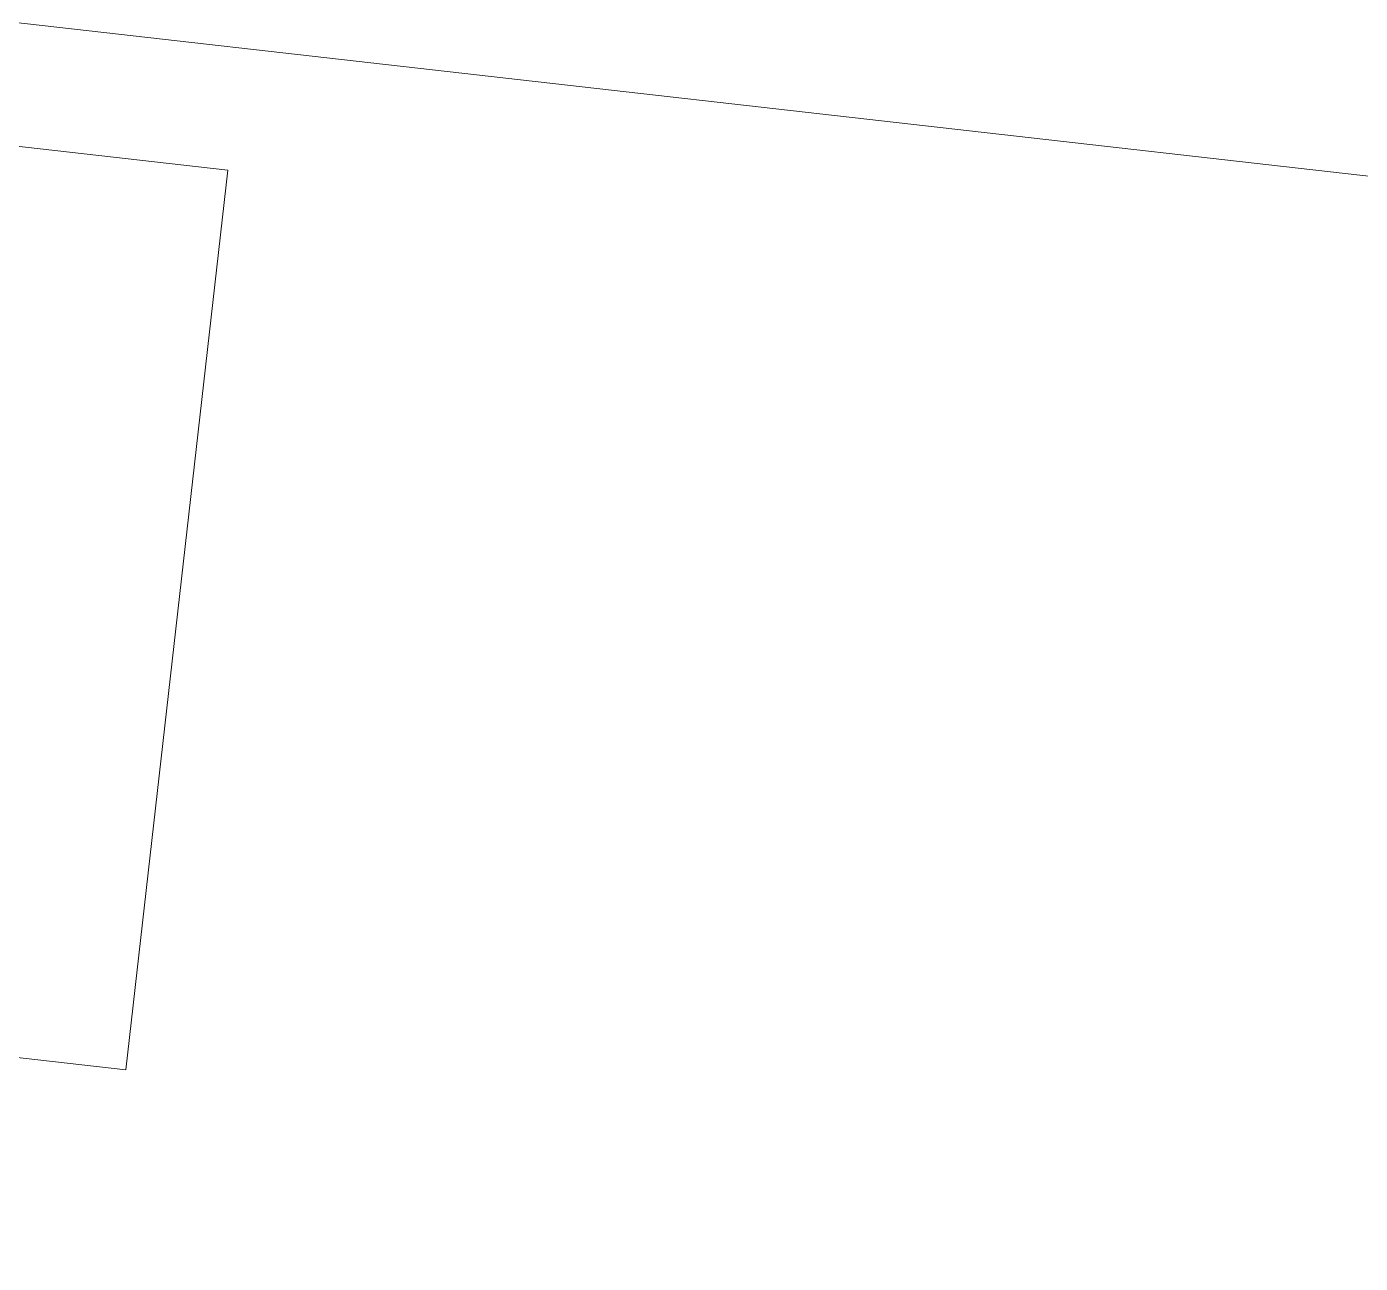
# Model space of a CAD drawing. Header units: millimetres. Extents: x 26282 to 30760, y 1404 to 4574.
# Drawn here: x 29860.4 to 29919.3, y 3471.3 to 3526 of the extents above; entities that cross this region are included whole.
import ezdxf

# ---------------------------------------------------------------- set-up
doc = ezdxf.new("R2010")
doc.units = ezdxf.units.MM
doc.header["$LTSCALE"] = 0.25
doc.set_wipeout_variables(frame=1)
for name, color, linetype, lineweight in [('AB-DUV', 4, 'Continuous', 50), ('DOĞRAMA', 30, 'Continuous', 20), ('FURNITURE (3RDF)', 43, 'Continuous', 20)]:
    doc.layers.add(name, color=color, linetype=linetype, lineweight=lineweight)
doc.layers.add('WIPEOUT(3RDF)', color=250, linetype='Continuous')

# ---------------------------------------------------------------- blocks, each defined once
blk = doc.blocks.new('A$C3DEF5641')
at = {"layer": 'DOĞRAMA', "color": 163}
blk.add_arc((46.5, 122.91), 404.59, 0, 90, dxfattribs=at)
blk = doc.blocks.new('A$C4A193E75')
blk.add_line((199, 8.172), (78.106, 8.172))
blk = doc.blocks.new('ODA216')
at = {"layer": 'FURNITURE (3RDF)', "extrusion": (0, 0, -1), "zscale": -0.9999999999999998, "rotation": 89.99189230860935}
blk.add_blockref('A$C4A193E75', (82.931, -198.911, -2.269), dxfattribs=at)
blk.add_wipeout([(-120.213, 0.083), (-120.207, -44.917), (-80.207, -44.911), (-80.213, 0.089)]).translate(0, 0, 2.269).dxf.layer = 'WIPEOUT(3RDF)'
at = {"layer": 'FURNITURE (3RDF)', "elevation": 2.269}
blk.add_lwpolyline([(-80.207, -44.911), (-80.213, 0.089), (-120.213, 0.083), (-120.207, -44.917)], close=True, dxfattribs=at)
blk = doc.blocks.new('A$C187D15ED')
at = {"layer": 'DOĞRAMA', "color": 163, "xscale": 0.1, "yscale": 0.1, "zscale": 0.1, "rotation": 354.3252718319504}
blk.add_blockref('A$C3DEF5641', (10250.566, 3230.391, 134.224), dxfattribs=at)
at = {"layer": 'FURNITURE (3RDF)', "ltscale": 0.2, "rotation": 83.5150630362747}
blk.add_blockref('ODA216', (10263.272, 3399.359, -2.269), dxfattribs=at)

msp = doc.modelspace()

# ---------------------------------------------------------------- block references
at = {"layer": 'AB-DUV', "ltscale": 100}
msp.add_blockref('A$C187D15ED', (19570.424, 205.028, 5.126), dxfattribs=at)

# ---------------------------------------------------------------- next in the draw order: linework, layer by layer
at = {"layer": 'DOĞRAMA', "color": 163}
msp.add_arc((29826.832, 3447.19, 139.35), 40.459, 354.32527, 84.32527, dxfattribs=at)

# ---------------------------------------------------------------- next in the draw order: wipeouts: each hides what was drawn before it
msp.add_wipeout([(29820.036, 3484.952), (29864.749, 3479.876), (29869.261, 3519.621), (29824.548, 3524.697)]).translate(0, 0, 5.126).dxf.layer = 'WIPEOUT(3RDF)'

# ---------------------------------------------------------------- next in the draw order: linework, layer by layer
at = {"layer": 'FURNITURE (3RDF)'}
msp.add_line((29825.16, 3530.089, 5.126), (29945.283, 3516.452, 5.126), dxfattribs=at)
at = {"layer": 'FURNITURE (3RDF)', "elevation": 5.126}
msp.add_lwpolyline([(29869.261, 3519.621), (29824.548, 3524.697), (29820.036, 3484.952), (29864.749, 3479.876)], close=True, dxfattribs=at)

doc.saveas('drawing.dxf')
